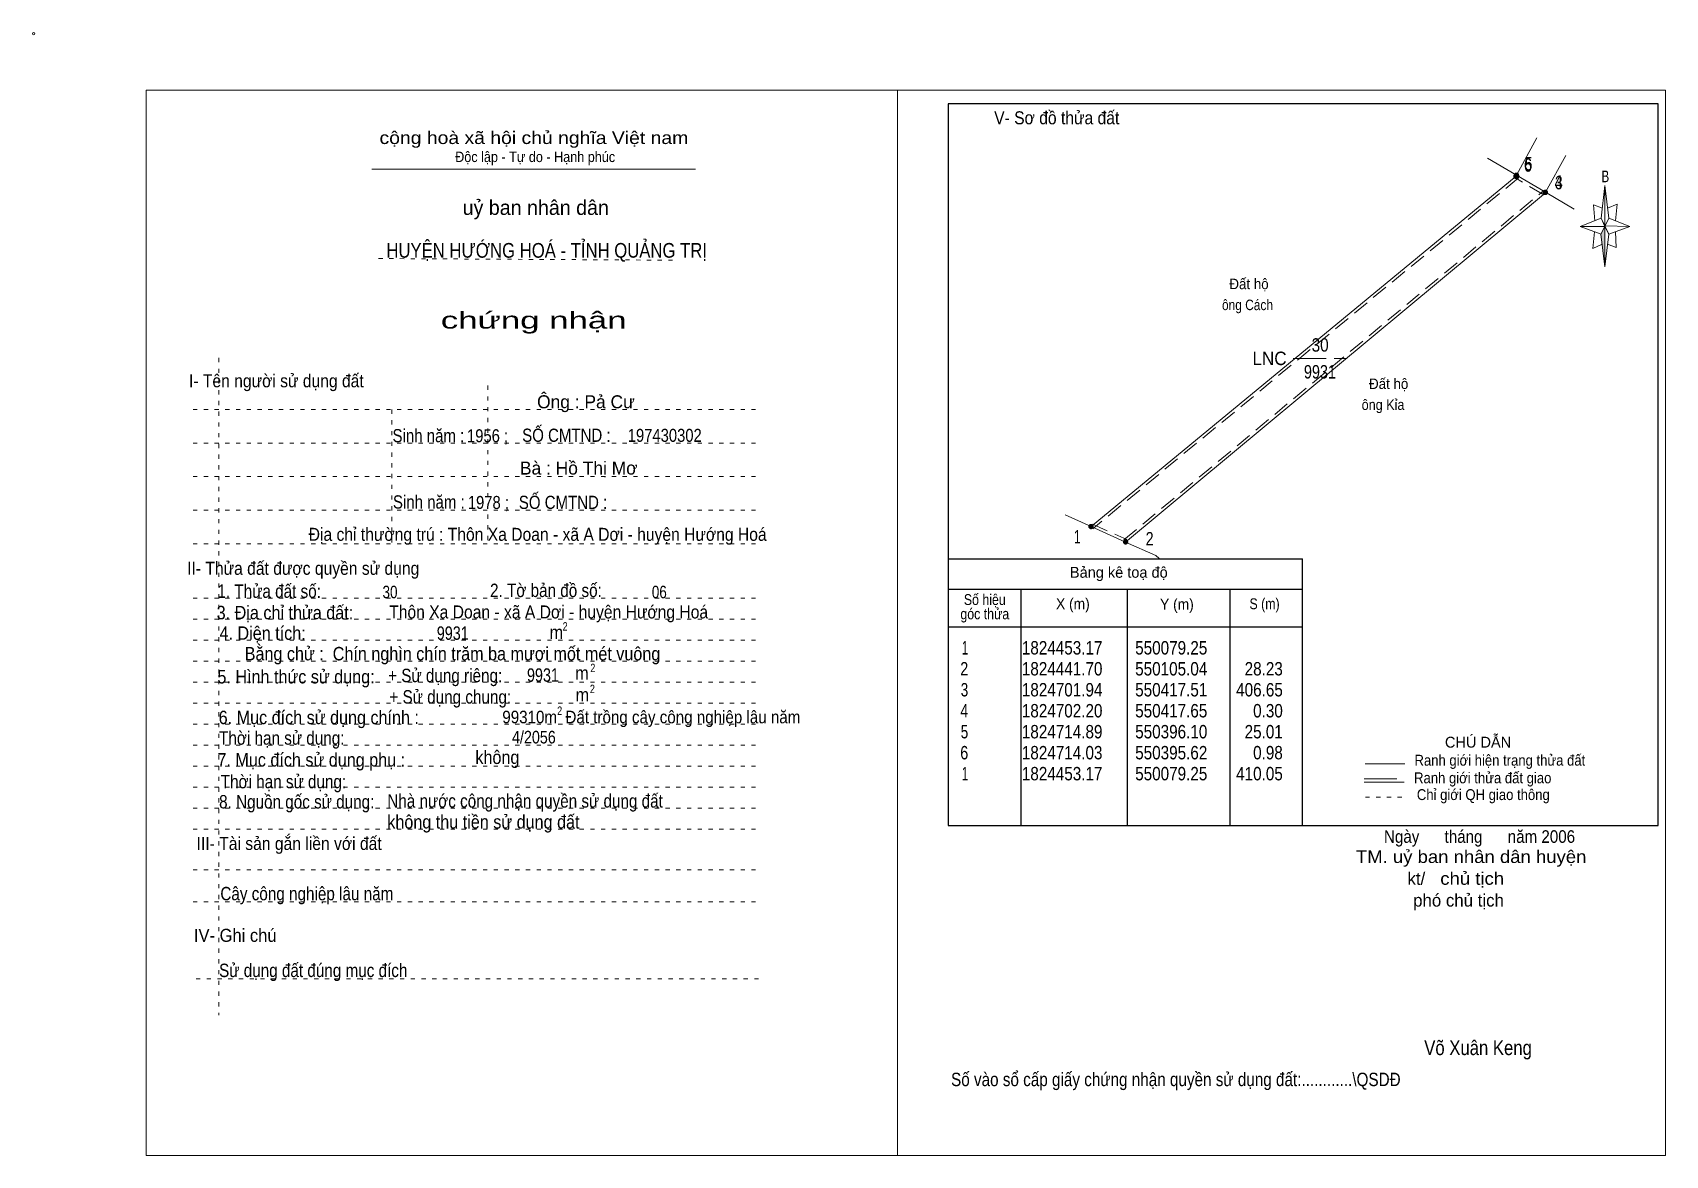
# Model space of a CAD drawing. Header units: centimetres. Extents: x -1.6 to 37.4, y -1.3 to 25.5.
import ezdxf
from ezdxf.enums import TextEntityAlignment as Align

# ---------------------------------------------------------------- set-up
doc = ezdxf.new("R2010")
doc.units = ezdxf.units.CM
doc.header["$LTSCALE"] = 0.13
for name, pattern in [('DOTTED', [1.5, 0.3, -1.2]), ('LONG_DASHED', [7.5, 6, -1.5]), ('MEDIUM_DASHED', [4.5, 3, -1.5])]:
    doc.linetypes.add(name, pattern=pattern)
for name, color, linetype, lineweight in [('1', 7, 'DOTTED', 13), ('10', 7, 'Continuous', 13), ('2', 7, 'Continuous', 25), ('3', 7, 'Continuous', 13), ('30', 7, 'Continuous', 13), ('32', 7, 'LONG_DASHED', 13), ('33', 7, 'LONG_DASHED', 13), ('35', 7, 'Continuous', 13)]:
    doc.layers.add(name, color=color, linetype=linetype, lineweight=lineweight)

msp = doc.modelspace()

# ---------------------------------------------------------------- hatches: boundary and pattern name
at = {"layer": '30'}
msp.add_hatch(color=256, dxfattribs=at).paths.add_polyline_path([(35.91, 20.87), (35.91, 19.91), (35.81, 20.69)])
at = {"layer": '32'}
for points in [[(33.835, 22.0705, 1), (33.735, 22.0705, 1)], [(33.8504, 22.098, 1), (33.7504, 22.098, 1)], [(34.5358, 21.6835, 1), (34.4358, 21.6835, 1)], [(34.5403, 21.6918, 1), (34.4403, 21.6918, 1)], [(23.707, 13.7196, 1), (23.607, 13.7196, 1)], [(24.5327, 13.3524, 1), (24.4327, 13.3524, 1)]]:
    msp.add_hatch(color=256, dxfattribs=at).paths.add_polyline_path(points)

# ---------------------------------------------------------------- linework, layer by layer
at = {"layer": '1', "linetype": 'Continuous'}
msp.add_line((6.51, 22.24), (14.23, 22.24), dxfattribs=at)
at = {"layer": '1'}
for p, q in [((6.67, 20.11), (13.82, 20.07)), ((2.86, 17.74), (2.86, 2.07)), ((9.28, 17.08), (9.28, 13.31)), ((2.25, 16.51), (15.75, 16.51)), ((6.99, 16.51), (6.99, 13.31)), ((2.25, 15.71), (15.75, 15.71)), ((2.25, 14.91), (15.75, 14.91)), ((2.25, 14.11), (15.75, 14.11)), ((2.25, 13.31), (15.75, 13.31)), ((2.25, 12.01), (15.75, 12.01)), ((2.25, 11.51), (15.75, 11.51)), ((2.25, 11.01), (15.75, 11.01)), ((2.25, 10.51), (15.75, 10.51)), ((2.25, 10.01), (15.75, 10.01)), ((2.25, 9.51), (15.75, 9.51)), ((2.25, 9.01), (15.75, 9.01)), ((2.25, 8.51), (15.75, 8.51)), ((2.25, 8.01), (15.75, 8.01)), ((2.25, 7.51), (15.75, 7.51)), ((2.25, 7.01), (15.75, 7.01)), ((2.25, 6.51), (15.75, 6.51)), ((2.25, 5.54), (15.75, 5.54)), ((2.25, 4.77), (15.75, 4.77)), ((2.32, 2.94), (15.82, 2.94))]:
    msp.add_line(p, q, dxfattribs=at)
at = {"layer": '10'}
for p, q in [((34.29, 22.99), (33.8, 22.1)), ((33.11, 22.5), (33.8, 22.1)), ((23.04, 14), (23.66, 13.72))]:
    msp.add_line(p, q, dxfattribs=at)
at = {"layer": '10', "linetype": 'MEDIUM_DASHED'}
for p, q in [((34.45, 21.63), (33.76, 22.04)), ((24.44, 13.4), (34.45, 21.73)), ((23.69, 13.78), (24.51, 13.41))]:
    msp.add_line(p, q, dxfattribs=at)
at = {"layer": '10'}
for points in [[(34.98, 22.57), (34.49, 21.69), (35.18, 21.29)], [(33.8, 22.1), (33.79, 22.07), (23.66, 13.72), (24.48, 13.35)], [(24.48, 13.35), (34.49, 21.68), (34.49, 21.69), (33.8, 22.1)], [(24.48, 13.35), (25.2, 13.03), (25.28, 12.96)]]:
    msp.add_lwpolyline(points, dxfattribs=at)
at = {"layer": '10', "linetype": 'MEDIUM_DASHED'}
msp.add_lwpolyline([(33.87, 22.08), (33.85, 22.03), (23.7, 13.67)], dxfattribs=at)
at = {"layer": '10'}
msp.add_circle((-1.55, 25.47), 0.025, dxfattribs=at)
at = {"layer": '2'}
for p, q in [((20.25, 12.95), (28.7, 12.95)), ((28.7, 6.59), (28.7, 12.95)), ((20.25, 12.23), (28.7, 12.23)), ((21.99, 6.59), (21.99, 12.23)), ((24.53, 10.89), (24.53, 12.23)), ((26.97, 12.23), (26.97, 6.59)), ((20.25, 11.33), (28.7, 11.33))]:
    msp.add_line(p, q, dxfattribs=at)
msp.add_lwpolyline([(37.18, 23.8), (20.25, 23.8), (20.25, 6.59), (37.18, 6.59)], close=True, dxfattribs=at)
msp.add_lwpolyline([(24.53, 6.59), (24.53, 10.39), (24.53, 10.89)], dxfattribs=at)
at = {"layer": '3'}
msp.add_line((19.04, 24.12), (19.04, -1.27), dxfattribs=at)
for points in [[(19.04, 24.12), (1.13, 24.12), (1.13, -1.27), (19.04, -1.27)], [(19.04, -1.27), (37.35, -1.27), (37.35, 24.12), (19.04, 24.12)]]:
    msp.add_lwpolyline(points, dxfattribs=at)
at = {"layer": '30'}
for p, q in [((35.82, 21.07), (35.91, 21.85)), ((36, 21.07), (36.5, 20.87)), ((35.82, 20.69), (35.32, 20.87)), ((36, 20.69), (35.91, 19.91)), ((36.16, 20.75), (36.18, 20.37)), ((36.18, 20.37), (35.97, 20.45))]:
    msp.add_line(p, q, dxfattribs=at)
for points in [[(35.91, 21.85), (36, 21.07), (35.91, 20.87)], [(35.91, 20.87), (35.32, 20.87), (35.82, 21.07), (36, 20.69), (36.5, 20.87), (35.91, 20.89)], [(35.91, 20.87), (35.91, 19.91), (35.81, 20.69)]]:
    msp.add_lwpolyline(points, close=True, dxfattribs=at)
for points in [[(35.97, 21.31), (36.2, 21.41), (36.16, 21.01)], [(35.91, 20.87), (35.82, 21.07), (35.32, 20.87)], [(35.85, 21.31), (35.64, 21.39), (35.67, 21.01)], [(35.66, 20.75), (35.62, 20.35), (35.84, 20.45)], [(35.91, 20.87), (36, 20.69), (36.5, 20.87)]]:
    msp.add_lwpolyline(points, dxfattribs=at)
at = {"layer": '32'}
for centre in [(33.785, 22.0705), (33.8004, 22.098), (34.4858, 21.6835), (34.4903, 21.6918), (23.657, 13.7196), (24.4827, 13.3524)]:
    msp.add_circle(centre, 0.05, dxfattribs=at)
at = {"layer": '33'}
msp.add_line((28.48, 17.73), (29.76, 17.73), dxfattribs=at)
at = {"layer": '35'}
for p, q in [((30.19, 8.06), (31.14, 8.06)), ((30.17, 7.63), (31.12, 7.63))]:
    msp.add_line(p, q, dxfattribs=at)
at = {"layer": '35', "linetype": 'LONG_DASHED'}
msp.add_line((30.17, 7.71), (31.12, 7.71), dxfattribs=at)
at = {"layer": '35', "linetype": 'DOTTED'}
msp.add_line((30.2, 7.27), (31.19, 7.27), dxfattribs=at)

# ---------------------------------------------------------------- texts
at = {"layer": '1'}
for s, height, width, p in [('V- Sơ đồ thửa đất', 0.31, 0.9, (22.84, 23.31)), ('cộng hoà xã hội chủ nghĩa Việt nam', 0.3, 1.15, (10.375, 22.84)), ('Độc lập - Tự do - Hạnh phúc', 0.25, 0.9, (10.405, 22.41)), ('chứng nhận', 0.4, 1.55, (10.37, 18.44)), ('I- Tên người sử dụng đất', 0.31, 0.9, (4.235, 17.04)), ('II- Thửa đất được quyền sử dụng', 0.31, 0.9, (4.875, 12.57)), ('III- Tài sản gắn liền với đất', 0.31, 0.9, (4.54, 6.01)), ('IV- Ghi chú', 0.31, 0.95, (3.255, 3.82))]:
    msp.add_text(s, height=height, dxfattribs=dict(at, width=width)).set_placement(p, align=Align.CENTER)
msp.add_text('uỷ ban nhân dân', height=0.35, dxfattribs=at).set_placement((10.42, 21.15), align=Align.CENTER)
at = {"layer": '10'}
for s, width, p in [('  Đất hộ', 0.95, (26.78, 19.38)), ('ông Cách', 0.85, (26.78, 18.88)), ('  Đất hộ', 0.95, (30.11, 17)), ('ông Kỉa', 0.9, (30.11, 16.5))]:
    msp.add_text(s, height=0.25, dxfattribs=dict(at, width=width)).set_placement(p)
for s, height, p in [('Ông : Pả Cư', 0.31, (11.615, 16.54)), ('Bà : Hồ Thị Mơ', 0.31, (11.445, 14.96)), ('kt/ ', 0.3, (31.47, 5.18)), ('phó chủ tịch ', 0.3, (32.475, 4.66))]:
    msp.add_text(s, height=height, dxfattribs=at).set_placement(p, align=Align.CENTER)
for s, height, width, p in [('Sinh năm :', 0.3149, 0.85, (7.86, 15.73)), ('1956 ;', 0.31, 0.85, (9.27, 15.73)), ('SỐ CMTND :', 0.3149, 0.85, (11.15, 15.74)), ('197430302', 0.31, 0.85, (13.495, 15.74)), ('Sinh năm :', 0.3149, 0.85, (7.87, 14.15)), ('1978 ;', 0.31, 0.85, (9.29, 14.14)), ('SỐ CMTND :', 0.3149, 0.85, (11.07, 14.14)), ('Địa chỉ thường trú : Thôn Xa Doan - xã A Dơi - huyện Hướng Hoá', 0.31, 0.9, (10.465, 13.38)), ('30', 0.3, 0.8, (6.945, 12.01)), ('06', 0.3, 0.8, (13.365, 12.01)), (' Thôn Xa Doan - xã A Dơi - huyện Hướng Hoá', 0.31, 0.9, (10.675, 11.53)), ('99310m  Đất trồng cây công nghiệp lâu năm', 0.3, 0.9, (13.175, 9.03)), ('4/2056', 0.3, 0.85, (10.375, 8.55)), ('Ngày      tháng      năm 2006', 0.3, 0.9, (32.92, 6.18)), ('TM. uỷ ban nhân dân huyện', 0.3, 1.1, (32.72, 5.7)), ('chủ tịch', 0.3, 1.1, (32.745, 5.18)), ('Võ Xuân Keng ', 0.35, 0.85, (32.94, 1.12))]:
    msp.add_text(s, height=height, dxfattribs=dict(at, width=width)).set_placement(p, align=Align.CENTER)
at = {"layer": '2'}
for s, height, width, p in [('HUYỆN HƯỚNG HOÁ - TỈNH QUẢNG TRỊ', 0.35, 0.85, (10.68, 20.13)), ('Số hiệu', 0.2591, 0.85, (21.125, 11.85)), ('3. Địa chỉ thửa đất:', 0.32, 0.9, (4.44, 11.51)), ('góc thửa', 0.2591, 0.85, (21.125, 11.51)), ('X (m)', 0.2591, 0.95, (23.225, 11.75)), ('Y (m)', 0.2591, 0.95, (25.705, 11.74)), ('S (m)', 0.2591, 0.85, (27.795, 11.75)), ('Số vào sổ cấp giấy chứng nhận quyền sử dụng đất:............\\QSDĐ', 0.32, 0.85, (25.68, 0.38))]:
    msp.add_text(s, height=height, dxfattribs=dict(at, width=width)).set_placement(p, align=Align.CENTER)
msp.add_text('Bảng kê toạ độ', height=0.2591, dxfattribs=at).set_placement((24.32, 12.5), align=Align.CENTER)
for s, height, width, p in [('1. Thửa đất số:', 0.32, 0.85, (2.83, 12.02)), ('2. Tờ bản đồ số:', 0.32, 0.85, (9.33, 12.04)), ('4. Diện tích:', 0.32, 0.9, (2.88, 11.02)), ('9931', 0.32, 0.8, (8.06, 11.02)), ('m', 0.32, 0.9, (10.75, 11.04)), ('2', 0.2, 0.8, (11.06, 11.24)), ('Bằng chử :  Chín nghìn chín trăm ba mươi mốt mét vuông', 0.32, 0.9, (3.48, 10.53)), ('5. Hình thức sử dụng:', 0.32, 0.9, (2.83, 9.98)), ('+ Sử dụng riêng:', 0.32, 0.85, (6.9, 10.01)), ('9931', 0.32, 0.8, (10.21, 10.02)), ('m', 0.32, 0.9, (11.36, 10.07)), ('2', 0.2, 0.8, (11.72, 10.25)), ('+ Sử dụng chung:', 0.32, 0.85, (6.93, 9.5)), ('m', 0.32, 0.9, (11.37, 9.55)), ('2', 0.2, 0.8, (11.71, 9.75)), ('6. Mục đích sử dụng chính : ', 0.32, 0.9, (2.86, 9.01)), ('2', 0.2, 0.8, (10.93, 9.23)), ('Thời hạn sử dụng: ', 0.32, 0.85, (2.87, 8.52)), ('7. Mục đích sử dụng phụ : ', 0.32, 0.9, (2.83, 8)), ('không', 0.32, 0.9, (8.98, 8.06)), ('Thời hạn sử dụng: ', 0.32, 0.85, (2.91, 7.48)), ('8. Nguồn gốc sử dụng: ', 0.32, 0.85, (2.87, 7)), ('Nhà nước công nhận quyền sử dụng đất ', 0.32, 0.85, (6.88, 7.02)), ('không thu tiền sử dụng đất', 0.32, 0.9, (6.88, 6.52)), ('Cây công nghiệp lâu năm', 0.32, 0.85, (2.9, 4.81)), ('Sử dụng đất đúng mục đích', 0.32, 0.85, (2.87, 2.98))]:
    msp.add_text(s, height=height, dxfattribs=dict(at, width=width)).set_placement(p)
at = {"layer": '30', "width": 0.75}
msp.add_text('B', height=0.2756, dxfattribs=at).set_placement((35.92, 21.93), align=Align.CENTER)
at = {"layer": '30'}
for s, width, p in [('1', 0.65, (20.73, 10.67)), ('1824453.17', 0.85, (23.93, 10.67)), ('550079.25', 0.85, (26.43, 10.67)), ('550079.25', 0.85, (26.43, 10.67)), ('2', 0.8, (20.73, 10.17)), ('1824441.70', 0.85, (23.93, 10.17)), ('550105.04', 0.85, (26.43, 10.17)), ('28.23', 0.85, (28.23, 10.17)), ('3', 0.75, (20.73, 9.67)), ('1824701.94', 0.85, (23.93, 9.67)), ('550417.51', 0.85, (26.43, 9.67)), ('406.65', 0.85, (28.23, 9.67)), ('4', 0.8, (20.73, 9.17)), ('1824702.20', 0.85, (23.93, 9.17)), ('550417.65', 0.85, (26.43, 9.17)), ('0.30', 0.85, (28.23, 9.17)), ('5', 0.75, (20.73, 8.67)), ('1824714.89', 0.85, (23.93, 8.67)), ('550396.10', 0.85, (26.43, 8.67)), ('25.01', 0.85, (28.23, 8.67)), ('6', 0.8, (20.73, 8.17)), ('1824714.03', 0.85, (23.93, 8.17)), ('550395.62', 0.85, (26.43, 8.17)), ('0.98', 0.85, (28.23, 8.17)), ('1', 0.65, (20.73, 7.67)), ('1824453.17', 0.85, (23.93, 7.67)), ('550079.25', 0.85, (26.43, 7.67)), ('410.05', 0.85, (28.23, 7.67))]:
    msp.add_text(s, height=0.32, dxfattribs=dict(at, width=width)).set_placement(p, align=Align.RIGHT)
at = {"layer": '32'}
for s, width, p in [('6', 0.8, (34.075, 22.18)), ('5', 0.75, (34.09, 22.21)), ('4', 0.8, (34.805, 21.77)), ('3', 0.75, (34.81, 21.76)), ('1', 0.65, (23.33, 13.32)), ('2', 0.8, (25.055, 13.27))]:
    msp.add_text(s, height=0.32, dxfattribs=dict(at, width=width)).set_placement(p, align=Align.CENTER)
at = {"layer": '33'}
for s, width, p in [('30', 0.85, (29.12, 17.89)), ('9931', 0.8, (29.115, 17.25))]:
    msp.add_text(s, height=0.32, dxfattribs=dict(at, width=width)).set_placement(p, align=Align.CENTER)
at = {"layer": '33', "width": 0.95}
msp.add_text('LNC', height=0.32, dxfattribs=at).set_placement((28.32, 17.57), align=Align.RIGHT)
at = {"layer": '35'}
msp.add_text('CHÚ DẪN', height=0.2591, dxfattribs=at).set_placement((32.885, 8.45), align=Align.CENTER)
at = {"layer": '35', "width": 0.9}
for s, p in [('Ranh giới hiện trạng thửa đất', (33.405, 8.02)), ('Ranh giới thửa đất giao ', (33.04, 7.6)), ('Chỉ giới QH giao thông', (33.01, 7.2))]:
    msp.add_text(s, height=0.2591, dxfattribs=at).set_placement(p, align=Align.CENTER)

doc.saveas('drawing.dxf')
